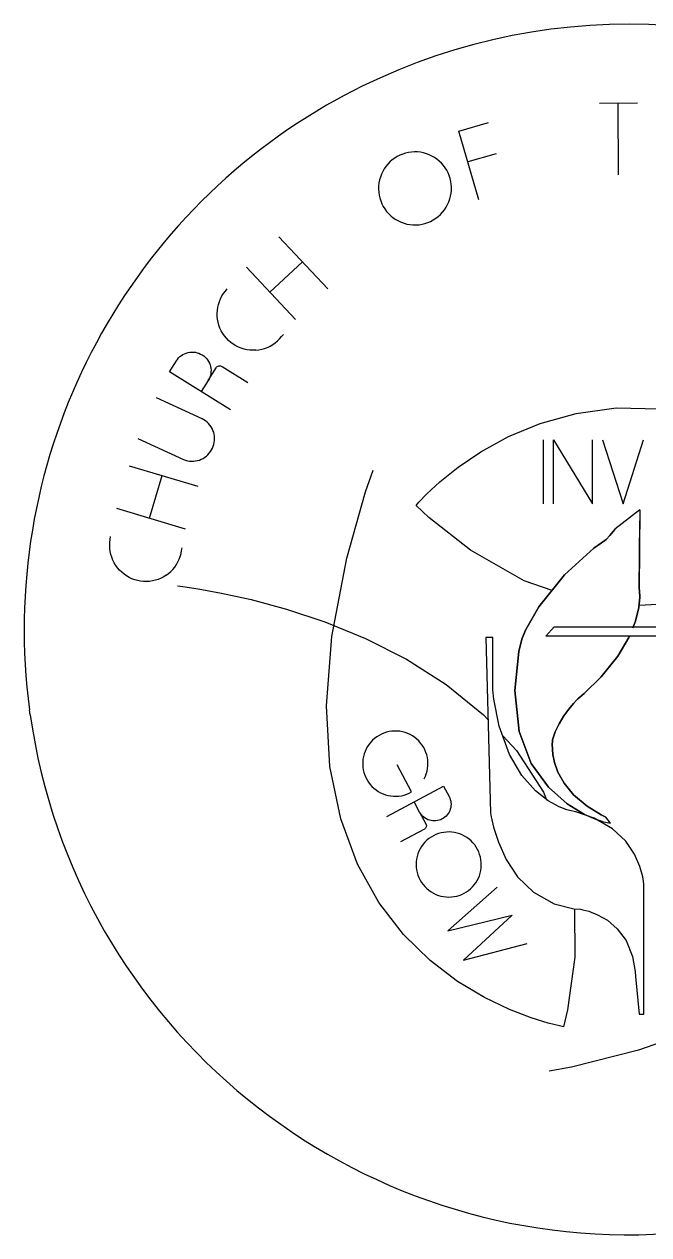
# Model space of a CAD drawing. Extents: x 0.03 to 7.26, y 0 to 7.23.
# Drawn here: x 0.03 to 3.76, y 0 to 7.23 of the extents above; entities that cross this region are included whole.
import ezdxf

# ---------------------------------------------------------------- set-up
doc = ezdxf.new("R2010")
doc.units = 0

msp = doc.modelspace()

# ---------------------------------------------------------------- linework, layer by layer
at = {"color": 7, "linetype": 'CONTINUOUS'}
for p, q in [((3.327058, 4.90243), (3.566101, 4.93446)), ((3.566101, 4.93446), (3.827944, 4.930189)), ((3.111917, 4.84264), (3.327058, 4.90243)), ((2.921826, 4.763289), (3.111917, 4.84264)), ((2.758001, 4.672984), (2.921826, 4.763289)), ((2.621363, 4.580178), (2.758001, 4.672984)), ((2.068643, 4.433551), (2.113749, 4.562727)), ((2.513241, 4.493226), (2.621363, 4.580178)), ((2.434509, 4.420739), (2.513241, 4.493226)), ((1.956283, 4.037549), (2.068643, 4.433551)), ((2.386544, 4.371006), (2.434509, 4.420739)), ((2.370357, 4.352454), (2.386544, 4.371006)), ((2.445967, 4.279715), (2.370357, 4.352454)), ((2.370357, 4.352454), (2.370357, 4.352454)), ((2.69548, 4.084503), (2.445967, 4.279715)), ((3.707675, 4.325432), (3.704255, 3.856413)), ((3.527481, 4.172075), (3.5571, 4.208307)), ((3.5571, 4.208307), (3.527481, 4.172075)), ((3.5571, 4.208307), (3.558317, 4.210121)), ((3.558317, 4.210121), (3.5571, 4.208307)), ((3.704255, 3.856413), (3.707202, 4.260573)), ((3.498344, 4.142295), (3.433526, 4.097453)), ((3.433526, 4.097453), (3.498344, 4.142295)), ((3.506311, 4.149895), (3.498344, 4.142295)), ((3.498344, 4.142295), (3.506311, 4.149895)), ((3.498344, 4.142295), (3.498344, 4.142295)), ((3.498344, 4.142295), (3.498344, 4.142295)), ((3.527481, 4.172075), (3.506311, 4.149895)), ((3.506311, 4.149895), (3.527481, 4.172075)), ((3.01725, 3.901369), (2.69548, 4.084503)), ((3.433526, 4.097453), (3.257028, 3.937119)), ((3.257028, 3.937119), (3.433526, 4.097453)), ((1.866094, 3.56991), (1.956283, 4.037549)), ((3.257028, 3.937119), (3.104569, 3.747533)), ((3.104569, 3.747533), (3.257028, 3.937119)), ((0.944902, 3.87136), (0.944902, 3.87136)), ((0.944902, 3.87136), (0.977042, 3.86764)), ((0.977042, 3.86764), (1.067481, 3.854438)), ((1.067481, 3.854438), (1.206747, 3.829388)), ((3.184274, 3.844468), (3.01725, 3.901369)), ((3.704255, 3.856413), (3.704255, 3.856413)), ((3.704255, 3.856413), (3.705977, 3.842958)), ((3.705977, 3.842958), (3.704255, 3.856413)), ((3.704255, 3.856413), (3.704255, 3.856413)), ((3.705977, 3.842958), (3.707332, 3.804108)), ((3.707332, 3.804108), (3.705977, 3.842958)), ((1.206747, 3.829388), (1.385753, 3.789758)), ((1.385753, 3.789758), (1.595153, 3.732953)), ((3.707332, 3.804108), (3.701385, 3.742826)), ((3.701385, 3.742826), (3.707332, 3.804108)), ((3.880753, 3.764763), (3.702615, 3.755503)), ((1.595153, 3.732953), (1.825609, 3.656609)), ((3.104569, 3.747533), (3.024965, 3.608392)), ((3.024965, 3.608392), (3.104569, 3.747533)), ((3.701385, 3.742826), (3.68196, 3.661982)), ((3.68196, 3.661982), (3.701385, 3.742826)), ((1.825609, 3.656609), (2.068021, 3.557833)), ((3.145416, 3.571655), (3.195998, 3.627702)), ((3.195998, 3.627702), (3.879261, 3.627702)), ((3.68196, 3.661982), (3.665194, 3.620745)), ((3.665194, 3.620745), (3.68196, 3.661982)), ((1.8352, 3.156596), (1.866094, 3.56991)), ((2.068021, 3.557833), (2.312795, 3.434258)), ((2.828399, 3.564032), (2.787276, 3.563917)), ((2.828399, 3.564032), (2.787276, 3.563917)), ((2.787276, 3.563917), (2.815311, 2.516178)), ((2.787276, 3.563917), (2.815311, 2.516178)), ((2.829271, 3.250367), (2.828399, 3.564032)), ((2.829271, 3.250367), (2.828399, 3.564032)), ((3.002027, 3.554228), (2.984233, 3.479353)), ((2.984233, 3.479353), (3.002027, 3.554228)), ((3.024965, 3.608392), (3.002027, 3.554228)), ((3.002027, 3.554228), (3.024965, 3.608392)), ((3.002027, 3.554228), (3.002027, 3.554228)), ((3.002027, 3.554228), (3.002027, 3.554228)), ((3.879261, 3.571655), (3.145416, 3.571655)), ((3.575928, 3.452558), (3.642192, 3.56417)), ((3.642192, 3.56417), (3.575928, 3.452558)), ((3.642192, 3.56417), (3.645236, 3.571655)), ((3.645236, 3.571655), (3.642192, 3.56417)), ((2.984233, 3.479353), (2.960675, 3.24729)), ((2.960675, 3.24729), (2.984233, 3.479353)), ((2.312795, 3.434258), (2.550965, 3.283155)), ((3.476531, 3.329627), (3.575928, 3.452558)), ((3.575928, 3.452558), (3.476531, 3.329627)), ((3.373989, 3.228944), (3.476531, 3.329627)), ((3.476531, 3.329627), (3.373989, 3.228944)), ((2.550965, 3.283155), (2.773201, 3.102018)), ((2.834736, 3.195927), (2.829271, 3.250367)), ((2.834736, 3.195927), (2.829271, 3.250367)), ((2.867753, 3.034261), (2.834736, 3.195927)), ((2.867753, 3.034261), (2.834736, 3.195927)), ((2.960675, 3.24729), (2.985955, 3.001634)), ((2.985955, 3.001634), (2.960675, 3.24729)), ((3.310733, 3.168811), (3.329905, 3.190462)), ((3.329905, 3.190462), (3.310733, 3.168811)), ((3.329905, 3.190462), (3.33739, 3.198338)), ((3.33739, 3.198338), (3.329905, 3.190462)), ((3.33739, 3.198338), (3.373989, 3.228944)), ((3.373989, 3.228944), (3.33739, 3.198338)), ((3.33739, 3.198338), (3.33739, 3.198338)), ((3.33739, 3.198338), (3.33739, 3.198338)), ((1.855754, 2.794346), (1.8352, 3.156596)), ((3.253676, 3.095176), (3.283823, 3.136023)), ((3.283823, 3.136023), (3.253676, 3.095176)), ((3.283823, 3.136023), (3.310733, 3.168811)), ((3.310733, 3.168811), (3.283823, 3.136023)), ((2.773201, 3.102018), (2.800427, 3.072452)), ((3.200751, 3.000257), (3.224539, 3.048956)), ((3.224539, 3.048956), (3.200751, 3.000257)), ((3.224539, 3.048956), (3.253676, 3.095176)), ((3.253676, 3.095176), (3.224539, 3.048956)), ((2.928415, 2.865592), (2.867753, 3.034261)), ((2.928415, 2.865592), (2.867753, 3.034261)), ((2.888364, 2.976954), (2.97002, 2.888278)), ((2.985955, 3.001634), (3.059084, 2.811153)), ((3.059084, 2.811153), (2.985955, 3.001634)), ((3.186516, 2.952039), (3.200751, 3.000257)), ((3.200751, 3.000257), (3.186516, 2.952039)), ((3.184151, 2.917805), (3.186516, 2.952039)), ((3.186516, 2.952039), (3.184151, 2.917805)), ((3.186286, 2.906945), (3.184151, 2.917805)), ((3.184151, 2.917805), (3.186286, 2.906945)), ((3.185919, 2.895717), (3.186286, 2.906945)), ((3.186286, 2.906945), (3.185919, 2.895717)), ((3.188146, 2.864835), (3.185919, 2.895717)), ((3.185919, 2.895717), (3.188146, 2.864835)), ((3.186286, 2.906945), (3.186286, 2.906945)), ((3.186286, 2.906945), (3.186286, 2.906945)), ((3.003014, 2.738896), (2.928415, 2.865592)), ((3.003014, 2.738896), (2.928415, 2.865592)), ((2.97002, 2.888278), (3.132466, 2.639247)), ((3.197353, 2.818271), (3.188146, 2.864835)), ((3.188146, 2.864835), (3.197353, 2.818271)), ((1.919906, 2.479923), (1.855754, 2.794346)), ((3.059084, 2.811153), (3.161236, 2.669509)), ((3.161236, 2.669509), (3.059084, 2.811153)), ((3.217926, 2.759951), (3.197353, 2.818271)), ((3.197353, 2.818271), (3.217926, 2.759951)), ((3.25441, 2.694191), (3.217926, 2.759951)), ((3.217926, 2.759951), (3.25441, 2.694191)), ((3.083009, 2.648316), (3.003014, 2.738896)), ((3.083009, 2.648316), (3.003014, 2.738896)), ((3.31133, 2.624804), (3.25441, 2.694191)), ((3.25441, 2.694191), (3.31133, 2.624804)), ((3.159858, 2.58793), (3.083009, 2.648316)), ((3.159858, 2.58793), (3.083009, 2.648316)), ((3.132466, 2.639247), (3.150719, 2.595111)), ((3.161236, 2.669509), (3.273353, 2.570365)), ((3.273353, 2.570365), (3.161236, 2.669509)), ((3.393184, 2.555922), (3.31133, 2.624804)), ((3.31133, 2.624804), (3.393184, 2.555922)), ((3.225135, 2.551927), (3.159858, 2.58793)), ((3.225135, 2.551927), (3.159858, 2.58793)), ((3.270621, 2.534615), (3.225135, 2.551927)), ((3.270621, 2.534615), (3.225135, 2.551927)), ((3.28768, 2.530115), (3.270621, 2.534615)), ((3.28768, 2.530115), (3.270621, 2.534615)), ((3.273353, 2.570365), (3.376859, 2.507338)), ((3.376859, 2.507338), (3.273353, 2.570365)), ((3.475544, 2.50534), (3.393184, 2.555922)), ((3.393184, 2.555922), (3.475544, 2.50534)), ((2.01981, 2.209975), (1.919906, 2.479923)), ((2.815311, 2.516178), (2.815311, 2.516178)), ((2.815311, 2.516178), (2.819169, 2.492643)), ((2.815311, 2.516178), (2.815311, 2.516178)), ((2.815311, 2.516178), (2.819169, 2.492643)), ((2.819169, 2.492643), (2.833496, 2.430236)), ((2.819169, 2.492643), (2.833496, 2.430236)), ((3.324922, 2.522515), (3.28768, 2.530115)), ((3.28768, 2.530115), (3.28768, 2.530115)), ((3.324922, 2.522515), (3.28768, 2.530115)), ((3.28768, 2.530115), (3.28768, 2.530115)), ((3.434054, 2.484538), (3.324922, 2.522515)), ((3.434054, 2.484538), (3.324922, 2.522515)), ((3.376859, 2.507338), (3.452744, 2.474183)), ((3.452744, 2.474183), (3.376859, 2.507338)), ((3.54415, 2.420891), (3.434054, 2.484538)), ((3.54415, 2.420891), (3.434054, 2.484538)), ((3.452744, 2.474183), (3.482272, 2.464493)), ((3.482272, 2.464493), (3.452744, 2.474183)), ((3.504543, 2.491495), (3.475544, 2.50534)), ((3.475544, 2.50534), (3.504543, 2.491495)), ((3.482272, 2.464493), (3.482272, 2.464493)), ((3.482272, 2.464493), (3.482272, 2.464493)), ((3.482272, 2.464493), (3.531831, 2.455358)), ((3.531831, 2.455358), (3.504543, 2.491495)), ((2.833496, 2.430236), (2.862151, 2.341516)), ((2.833496, 2.430236), (2.862151, 2.341516)), ((3.623158, 2.346613), (3.54415, 2.420891)), ((3.623158, 2.346613), (3.54415, 2.420891)), ((2.862151, 2.341516), (2.908738, 2.238997)), ((2.862151, 2.341516), (2.908738, 2.238997)), ((3.67622, 2.269167), (3.623158, 2.346613)), ((3.67622, 2.269167), (3.623158, 2.346613)), ((3.708365, 2.196038), (3.67622, 2.269167)), ((3.708365, 2.196038), (3.67622, 2.269167)), ((2.147501, 1.981264), (2.01981, 2.209975)), ((2.908738, 2.238997), (2.97739, 2.135261)), ((2.908738, 2.238997), (2.97739, 2.135261)), ((3.725034, 2.134618), (3.708365, 2.196038)), ((3.725034, 2.134618), (3.708365, 2.196038)), ((2.97739, 2.135261), (3.071804, 2.042546)), ((2.97739, 2.135261), (3.071804, 2.042546)), ((3.731165, 2.092256), (3.725034, 2.134618)), ((3.731165, 2.092256), (3.725034, 2.134618)), ((3.071804, 2.042546), (3.195723, 1.973664)), ((3.071804, 2.042546), (3.195723, 1.973664)), ((3.732152, 2.076459), (3.731165, 2.092256)), ((3.732152, 2.076459), (3.731165, 2.092256)), ((3.732152, 1.313959), (3.732152, 2.076459)), ((3.732152, 2.076459), (3.732152, 2.076459)), ((3.732152, 1.313959), (3.732152, 2.076459)), ((3.732152, 2.076459), (3.732152, 2.076459)), ((2.295115, 1.790691), (2.147501, 1.981264)), ((3.195723, 1.973664), (3.313465, 1.943149)), ((3.195723, 1.973664), (3.313465, 1.943149)), ((3.313465, 1.943149), (3.35321, 1.940784)), ((3.313465, 1.943149), (3.35321, 1.940784)), ((3.317157, 1.94293), (3.31955, 1.655016)), ((3.35321, 1.940784), (3.35321, 1.940784)), ((3.35321, 1.940784), (3.36678, 1.938304)), ((3.35321, 1.940784), (3.35321, 1.940784)), ((3.35321, 1.940784), (3.36678, 1.938304)), ((3.36678, 1.938304), (3.403011, 1.928707)), ((3.36678, 1.938304), (3.403011, 1.928707)), ((3.403011, 1.928707), (3.454237, 1.908525)), ((3.403011, 1.928707), (3.454237, 1.908525)), ((3.454237, 1.908525), (3.513383, 1.874772)), ((3.454237, 1.908525), (3.513383, 1.874772)), ((3.513383, 1.874772), (3.572828, 1.82419)), ((3.513383, 1.874772), (3.572828, 1.82419)), ((3.572828, 1.82419), (3.625523, 1.753448)), ((3.572828, 1.82419), (3.625523, 1.753448)), ((2.454944, 1.634581), (2.295115, 1.790691)), ((3.625523, 1.753448), (3.663867, 1.659264)), ((3.625523, 1.753448), (3.663867, 1.659264)), ((2.61886, 1.51002), (2.454944, 1.634581)), ((3.31955, 1.655016), (3.27597, 1.341236)), ((3.663867, 1.659264), (3.679825, 1.568822)), ((3.663867, 1.659264), (3.679825, 1.568822)), ((3.679825, 1.568822), (3.680674, 1.53856)), ((3.679825, 1.568822), (3.680674, 1.53856)), ((3.680674, 1.53856), (3.704002, 1.313959)), ((3.680674, 1.53856), (3.704002, 1.313959)), ((2.779194, 1.413631), (2.61886, 1.51002)), ((2.928048, 1.342086), (2.779194, 1.413631)), ((3.057592, 1.292146), (2.928048, 1.342086)), ((3.27597, 1.341236), (3.251058, 1.239084)), ((3.704002, 1.313959), (3.732152, 1.313959)), ((3.704002, 1.313959), (3.732152, 1.313959)), ((3.159767, 1.260507), (3.057592, 1.292146)), ((3.226881, 1.243929), (3.159767, 1.260507)), ((3.251058, 1.239084), (3.226881, 1.243929)), ((3.251058, 1.239084), (3.251058, 1.239084)), ((4.150587, 1.255295), (3.699502, 1.099438)), ((3.699502, 1.099438), (3.299758, 0.998801)), ((3.299758, 0.998801), (3.165116, 0.973131))]:
    msp.add_line(p, q, dxfattribs=at)
for start, end in [(0, 120), (120, 187.629605), (188.089484, 359.326152)]:
    msp.add_arc((3.643326, 3.611548), 3.614616, start, end, dxfattribs=at)
at = {"layer": 'Default', "color": 7, "linetype": 'CONTINUOUS'}
for p, q in [((3.465767, 6.754841), (3.693101, 6.755812)), ((3.579238, 6.325916), (3.577404, 6.755319)), ((2.626032, 6.588151), (2.802519, 6.639679)), ((2.745929, 6.177492), (2.626032, 6.588151)), ((2.257885, 6.435775), (2.242796, 6.426291)), ((2.273921, 6.444108), (2.257885, 6.435775)), ((2.290742, 6.450626), (2.273921, 6.444108)), ((2.308061, 6.456198), (2.290742, 6.450626)), ((2.325671, 6.460256), (2.308061, 6.456198)), ((2.343595, 6.462751), (2.325671, 6.460256)), ((2.361787, 6.463781), (2.343595, 6.462751)), ((2.379747, 6.463408), (2.361787, 6.463781)), ((2.397708, 6.461386), (2.379747, 6.463408)), ((2.415572, 6.45767), (2.397708, 6.461386)), ((2.432783, 6.452826), (2.415572, 6.45767)), ((2.449423, 6.44642), (2.432783, 6.452826)), ((2.465338, 6.438912), (2.449423, 6.44642)), ((2.48089, 6.430411), (2.465338, 6.438912)), ((2.848151, 6.452509), (2.67997, 6.403406)), ((2.180246, 6.362014), (2.17086, 6.346463)), ((2.190237, 6.377021), (2.180246, 6.362014)), ((2.201742, 6.39067), (2.190237, 6.377021)), ((2.21442, 6.403568), (2.201742, 6.39067)), ((2.228179, 6.41579), (2.21442, 6.403568)), ((2.242796, 6.426291), (2.228179, 6.41579)), ((2.495242, 6.420057), (2.48089, 6.430411)), ((2.50923, 6.408709), (2.495242, 6.420057)), ((2.521949, 6.396418), (2.50923, 6.408709)), ((2.533539, 6.383132), (2.521949, 6.396418)), ((2.544221, 6.369011), (2.533539, 6.383132)), ((2.553705, 6.353922), (2.544221, 6.369011)), ((2.152079, 6.29586), (2.148702, 6.278153)), ((2.156923, 6.313071), (2.152079, 6.29586)), ((2.163171, 6.33005), (2.156923, 6.313071)), ((2.17086, 6.346463), (2.163171, 6.330051)), ((2.56147, 6.338093), (2.553705, 6.353922)), ((2.56858, 6.321901), (2.56147, 6.338093)), ((2.573995, 6.304921), (2.56858, 6.321901)), ((2.577895, 6.28765), (2.573995, 6.304921)), ((2.146837, 6.259853), (2.146125, 6.241736)), ((2.146125, 6.241736), (2.147337, 6.22404)), ((2.148702, 6.278153), (2.146837, 6.259853)), ((2.147337, 6.22404), (2.149832, 6.206116)), ((2.576532, 6.199554), (2.579887, 6.217309)), ((2.58055, 6.270272), (2.577895, 6.28765)), ((2.579887, 6.217309), (2.581411, 6.234567)), ((2.581761, 6.252576), (2.58055, 6.270272)), ((2.581411, 6.234567), (2.581761, 6.252576)), ((2.149832, 6.206116), (2.153551, 6.188349)), ((2.153551, 6.188349), (2.1591, 6.171078)), ((2.1591, 6.171078), (2.166029, 6.154389)), ((2.166029, 6.154389), (2.174313, 6.13833)), ((2.550063, 6.133425), (2.558903, 6.149134)), ((2.558903, 6.149134), (2.566144, 6.16575)), ((2.566144, 6.16575), (2.572004, 6.182549)), ((2.572004, 6.182549), (2.576532, 6.199554)), ((2.174313, 6.13833), (2.183616, 6.122744)), ((2.183616, 6.122744), (2.194455, 6.108285)), ((2.194455, 6.108285), (2.206678, 6.094526)), ((2.206678, 6.094526), (2.219916, 6.082005)), ((2.219916, 6.082005), (2.233904, 6.070658)), ((2.488772, 6.067198), (2.503051, 6.078425)), ((2.503051, 6.078425), (2.516541, 6.090464)), ((2.516541, 6.090464), (2.52904, 6.103751)), ((2.52904, 6.103751), (2.540181, 6.118056)), ((2.540181, 6.118056), (2.550063, 6.133425)), ((2.233904, 6.070658), (2.248729, 6.06017)), ((2.248729, 6.06017), (2.2648, 6.051439)), ((2.2648, 6.051439), (2.281212, 6.04375)), ((2.281212, 6.04375), (2.298239, 6.037524)), ((2.298239, 6.037524), (2.315741, 6.032815)), ((2.315741, 6.032815), (2.333677, 6.029957)), ((2.333677, 6.029957), (2.35159, 6.027912)), ((2.35159, 6.027912), (2.369916, 6.027768)), ((2.369916, 6.027768), (2.387924, 6.029066)), ((2.387924, 6.029066), (2.405848, 6.031562)), ((2.405848, 6.031562), (2.423639, 6.036116)), ((2.423639, 6.036116), (2.440801, 6.042028)), ((2.440801, 6.042028), (2.45749, 6.048956)), ((2.45749, 6.048956), (2.473343, 6.057557)), ((2.473343, 6.057557), (2.488772, 6.067198)), ((1.550134, 5.956772), (1.843255, 5.645167)), ((1.497459, 5.625469), (1.690747, 5.807292)), ((1.356846, 5.774949), (1.649966, 5.463344)), ((1.23132, 5.632851), (1.242192, 5.646248)), ((1.189903, 5.553163), (1.195313, 5.570511)), ((1.195313, 5.570511), (1.202403, 5.587046)), ((1.202403, 5.587046), (1.21064, 5.60313)), ((1.21064, 5.60313), (1.220234, 5.618597)), ((1.220234, 5.618597), (1.23132, 5.632851)), ((1.182073, 5.499944), (1.183158, 5.517981)), ((1.182364, 5.481823), (1.182073, 5.499944)), ((1.183158, 5.517981), (1.185843, 5.535614)), ((1.185843, 5.535614), (1.189903, 5.553163)), ((1.184199, 5.463824), (1.182364, 5.481823)), ((1.187686, 5.445997), (1.184199, 5.463824)), ((1.19242, 5.428604), (1.187686, 5.445997)), ((1.198718, 5.411867), (1.19242, 5.428604)), ((1.206296, 5.395605), (1.198718, 5.411867)), ((1.215405, 5.379959), (1.206296, 5.395605)), ((1.225511, 5.364947), (1.215405, 5.379959)), ((1.236884, 5.350903), (1.225511, 5.364947)), ((1.249683, 5.338108), (1.236884, 5.350903)), ((1.554781, 5.347106), (1.566738, 5.360654)), ((1.566738, 5.360654), (1.57761, 5.374051)), ((1.263231, 5.326151), (1.249683, 5.338108)), ((1.277431, 5.31559), (1.263231, 5.326151)), ((1.292864, 5.305955), (1.277431, 5.31559)), ((1.308658, 5.297953), (1.292864, 5.305955)), ((1.325097, 5.291423), (1.308658, 5.297953)), ((1.34252, 5.286021), (1.325097, 5.291423)), ((1.359745, 5.282155), (1.34252, 5.286021)), ((1.377614, 5.279761), (1.359745, 5.282155)), ((1.39536, 5.278911), (1.377614, 5.279761)), ((1.413225, 5.279478), (1.39536, 5.278911)), ((1.413224, 5.279479), (1.431182, 5.281347)), ((1.431182, 5.281347), (1.448449, 5.284739)), ((1.448449, 5.284739), (1.465586, 5.28975)), ((1.465586, 5.28975), (1.482289, 5.296006)), ((1.482289, 5.296006), (1.498336, 5.303828)), ((1.498336, 5.303828), (1.513982, 5.312936)), ((1.513982, 5.312936), (1.528628, 5.323271)), ((1.528628, 5.323271), (1.542188, 5.334555)), ((1.542188, 5.334555), (1.554781, 5.347106)), ((0.897581, 5.150176), (0.938502, 5.215811)), ((0.938502, 5.215811), (0.944765, 5.224746)), ((0.944765, 5.224746), (0.951743, 5.233111)), ((0.951743, 5.233111), (0.959672, 5.240883)), ((0.959672, 5.240883), (0.968317, 5.247579)), ((0.968317, 5.247579), (0.977618, 5.253614)), ((0.977618, 5.253614), (0.98725, 5.258562)), ((0.98725, 5.258562), (0.997425, 5.262667)), ((0.997425, 5.262667), (1.007931, 5.265685)), ((1.007931, 5.265685), (1.018766, 5.267617)), ((1.018766, 5.267617), (1.029636, 5.268393)), ((1.029636, 5.268393), (1.040507, 5.268161)), ((1.040507, 5.268161), (1.051471, 5.266866)), ((1.051471, 5.266866), (1.062435, 5.264562)), ((1.062435, 5.264562), (1.072766, 5.261142)), ((1.072766, 5.261142), (1.082759, 5.256674)), ((1.082759, 5.256674), (1.092254, 5.25151)), ((1.092254, 5.25151), (1.101388, 5.24506)), ((1.101388, 5.24506), (1.109799, 5.238054)), ((1.109799, 5.238054), (1.117372, 5.230311)), ((1.117372, 5.230311), (1.12404, 5.221622)), ((1.12404, 5.221622), (1.129984, 5.212376)), ((1.129984, 5.212376), (1.135023, 5.202689)), ((1.26197, 4.922995), (0.897581, 5.150176)), ((1.127925, 5.097713), (1.175515, 5.174044)), ((1.135023, 5.202689), (1.139337, 5.192446)), ((1.139337, 5.192446), (1.142146, 5.182008)), ((1.143553, 5.138327), (1.141119, 5.127758)), ((1.142146, 5.182008), (1.14406, 5.171246)), ((1.144877, 5.149335), (1.143553, 5.138327)), ((1.14406, 5.171246), (1.145081, 5.160161)), ((1.145081, 5.160161), (1.144877, 5.149335)), ((1.175515, 5.174044), (1.178783, 5.178176)), ((1.178783, 5.178176), (1.182494, 5.181401)), ((1.182494, 5.181401), (1.186806, 5.183875)), ((1.186806, 5.183875), (1.191673, 5.185624)), ((1.191673, 5.185624), (1.196643, 5.186428)), ((1.196643, 5.186428), (1.201649, 5.186077)), ((1.201649, 5.186077), (1.206599, 5.184627)), ((1.206599, 5.184627), (1.210984, 5.18227)), ((1.210984, 5.18227), (1.364101, 5.086808)), ((1.127925, 5.097713), (1.087005, 5.032078)), ((1.133419, 5.107129), (1.127925, 5.097713)), ((1.137631, 5.117218), (1.133419, 5.107129)), ((1.141119, 5.127758), (1.137631, 5.117218)), ((1.091685, 4.869118), (0.818387, 4.994089)), ((1.102348, 4.863537), (1.091685, 4.869118)), ((1.112568, 4.856985), (1.102348, 4.863537)), ((1.121962, 4.849399), (1.112568, 4.856985)), ((1.130669, 4.840954), (1.121962, 4.849399)), ((1.138685, 4.831767), (1.130669, 4.840954)), ((1.145772, 4.821831), (1.138685, 4.831767)), ((1.151632, 4.811398), (1.145772, 4.821831)), ((1.156846, 4.800322), (1.151632, 4.811398)), ((1.161015, 4.789018), (1.156846, 4.800322)), ((1.163672, 4.77723), (1.161015, 4.789018)), ((1.165661, 4.765396), (1.163672, 4.77723)), ((0.707766, 4.752173), (0.981064, 4.627202)), ((1.153592, 4.694559), (1.158034, 4.705685)), ((1.158034, 4.705685), (1.161985, 4.717152)), ((1.161985, 4.717152), (1.16458, 4.729122)), ((1.16458, 4.729122), (1.166128, 4.740984)), ((1.166474, 4.753043), (1.165661, 4.765396)), ((1.166128, 4.740984), (1.166474, 4.753043)), ((3.132035, 4.361451), (3.132035, 4.743419)), ((3.192034, 4.743419), (3.424964, 4.361451)), ((3.192034, 4.361451), (3.192034, 4.743419)), ((3.424964, 4.361451), (3.424964, 4.743419)), ((3.484835, 4.74485), (3.607213, 4.361451)), ((3.607213, 4.361451), (3.729878, 4.74485)), ((0.981064, 4.627202), (0.992349, 4.62298)), ((1.075411, 4.623646), (1.086689, 4.627886)), ((1.086689, 4.627886), (1.097545, 4.633259)), ((1.097545, 4.633259), (1.107639, 4.639921)), ((1.107639, 4.639921), (1.117337, 4.646999)), ((1.117337, 4.646999), (1.126276, 4.655245)), ((1.126276, 4.655245), (1.134435, 4.663967)), ((1.134435, 4.663967), (1.141702, 4.673565)), ((1.141702, 4.673565), (1.148082, 4.683922)), ((1.148082, 4.683922), (1.153592, 4.694559)), ((0.655928, 4.589803), (1.065834, 4.467353)), ((0.992349, 4.62298), (1.004034, 4.619634)), ((1.004034, 4.619634), (1.016005, 4.617684)), ((1.016005, 4.617684), (1.027798, 4.616756)), ((1.027798, 4.616756), (1.040039, 4.616679)), ((1.040039, 4.616679), (1.051942, 4.618049)), ((1.051942, 4.618049), (1.063866, 4.620233)), ((1.063866, 4.620233), (1.075411, 4.623646)), ((0.776609, 4.276797), (0.852564, 4.531062)), ((0.579972, 4.335537), (0.989878, 4.213087)), ((3.707675, 4.325432), (3.558317, 4.210121)), ((0.539723, 4.113552), (0.54026, 4.131744)), ((0.54026, 4.131744), (0.542697, 4.149637)), ((0.542697, 4.149637), (0.545379, 4.166681)), ((0.540669, 4.095505), (0.539723, 4.113552)), ((0.542833, 4.077645), (0.540669, 4.095505)), ((0.546858, 4.059925), (0.542833, 4.077645)), ((0.552152, 4.042708), (0.546858, 4.059925)), ((0.961277, 4.047605), (0.965871, 4.064779)), ((0.965871, 4.064779), (0.969416, 4.082498)), ((0.969416, 4.082498), (0.972097, 4.099542)), ((0.558678, 4.026109), (0.552152, 4.042708)), ((0.56679, 4.009962), (0.558678, 4.026109)), ((0.576134, 3.994433), (0.56679, 4.009962)), ((0.586753, 3.979785), (0.576134, 3.994433)), ((0.598715, 3.966116), (0.586753, 3.979785)), ((0.917499, 3.97041), (0.928807, 3.984203)), ((0.928807, 3.984203), (0.938763, 3.999021)), ((0.938763, 3.999021), (0.947727, 4.014751)), ((0.947727, 4.014751), (0.95521, 4.031039)), ((0.95521, 4.031039), (0.961277, 4.047605)), ((0.611538, 3.953446), (0.598715, 3.966116)), ((0.625384, 3.942129), (0.611538, 3.953446)), ((0.640099, 3.931865), (0.625384, 3.942129)), ((0.655829, 3.922902), (0.640099, 3.931865)), ((0.672104, 3.914988), (0.655829, 3.922902)), ((0.688988, 3.908546), (0.672104, 3.914988)), ((0.70648, 3.903902), (0.688988, 3.908546)), ((0.724199, 3.900357), (0.70648, 3.903902)), ((0.812919, 3.905431), (0.795138, 3.901362)), ((0.829759, 3.91073), (0.812919, 3.905431)), ((0.846416, 3.917626), (0.829759, 3.91073)), ((0.862193, 3.925796), (0.846416, 3.917626)), ((0.877361, 3.935251), (0.862193, 3.925796)), ((0.87736, 3.935251), (0.891956, 3.945878)), ((0.891956, 3.945878), (0.90519, 3.957476)), ((0.90519, 3.957476), (0.917499, 3.97041)), ((0.74178, 3.898348), (0.724199, 3.900357)), ((0.759964, 3.897758), (0.74178, 3.898348)), ((0.777642, 3.898761), (0.759964, 3.897758)), ((0.795138, 3.901362), (0.777642, 3.898761)), ((0.064677, 3.102901), (0.060709, 3.13164)), ((2.135358, 2.970589), (2.122221, 2.960958)), ((2.148942, 2.979378), (2.135358, 2.970589)), ((2.163175, 2.986946), (2.148942, 2.979378)), ((2.178214, 2.992997), (2.163175, 2.986946)), ((2.193659, 2.998185), (2.178214, 2.992997)), ((2.209184, 3.001902), (2.193659, 2.998185)), ((2.225358, 3.004398), (2.209184, 3.001902)), ((2.241569, 3.005402), (2.225358, 3.004398)), ((2.257618, 3.005185), (2.241569, 3.005402)), ((2.273747, 3.003498), (2.257618, 3.005185)), ((2.289715, 3.000591), (2.273747, 3.003498)), ((2.305268, 2.99633), (2.289715, 3.000591)), ((2.320292, 2.99103), (2.305267, 2.996329)), ((2.335334, 2.984175), (2.320292, 2.99103)), ((2.349037, 2.976282), (2.335334, 2.984175)), ((2.362643, 2.96715), (2.349037, 2.976282)), ((2.375184, 2.957074), (2.362643, 2.96715)), ((2.072286, 2.898325), (2.06561, 2.883756)), ((2.080359, 2.912502), (2.072286, 2.898325)), ((2.089176, 2.925887), (2.080359, 2.912502)), ((2.09923, 2.93847), (2.089176, 2.925887)), ((2.110501, 2.950188), (2.09923, 2.93847)), ((2.122221, 2.960958), (2.110501, 2.950188)), ((2.38688, 2.945846), (2.375184, 2.957074)), ((2.397533, 2.933631), (2.38688, 2.945846)), ((2.407207, 2.920518), (2.397533, 2.933631)), ((2.415954, 2.906912), (2.407207, 2.920518)), ((2.423205, 2.892564), (2.415954, 2.906912)), ((2.429299, 2.877547), (2.423205, 2.892564)), ((2.051709, 2.821216), (2.051515, 2.805124)), ((2.053101, 2.837188), (2.051709, 2.821216)), ((2.056008, 2.853156), (2.053101, 2.837188)), ((2.06027, 2.868709), (2.056008, 2.853156)), ((2.06561, 2.883756), (2.06027, 2.868709)), ((2.434016, 2.862176), (2.429299, 2.877547)), ((2.437889, 2.846357), (2.434016, 2.862176)), ((2.439934, 2.830321), (2.437889, 2.846357)), ((2.440915, 2.814152), (2.439934, 2.830321)), ((2.051515, 2.805124), (2.052496, 2.788955)), ((2.052496, 2.788955), (2.054878, 2.773098)), ((2.054878, 2.773098), (2.058709, 2.757257)), ((2.058709, 2.757257), (2.06374, 2.742107)), ((2.343904, 2.642063), (2.257881, 2.803849)), ((2.425798, 2.735409), (2.431414, 2.750548)), ((2.431414, 2.750548), (2.435675, 2.766102)), ((2.435675, 2.766102), (2.438717, 2.781816)), ((2.438717, 2.781816), (2.440721, 2.79806)), ((2.440721, 2.79806), (2.440915, 2.814152)), ((2.06374, 2.742107), (2.070129, 2.727247)), ((2.070129, 2.727247), (2.077697, 2.713013)), ((2.077697, 2.713013), (2.086149, 2.69925)), ((2.086149, 2.69925), (2.095918, 2.686566)), ((2.095918, 2.686566), (2.106886, 2.674573)), ((2.196625, 2.495754), (2.535146, 2.675749)), ((2.418785, 2.720661), (2.425798, 2.735409)), ((2.535146, 2.675749), (2.567567, 2.614774)), ((2.106886, 2.674573), (2.118405, 2.663575)), ((2.118405, 2.663575), (2.130989, 2.653521)), ((2.130989, 2.653521), (2.144278, 2.644275)), ((2.144278, 2.644275), (2.158592, 2.636654)), ((2.158592, 2.636654), (2.173161, 2.629978)), ((2.173161, 2.629978), (2.188323, 2.62432)), ((2.188323, 2.62432), (2.20372, 2.620353)), ((2.20372, 2.620353), (2.21973, 2.617468)), ((2.21973, 2.617468), (2.23566, 2.616054)), ((2.23566, 2.616054), (2.251752, 2.61586)), ((2.251752, 2.61586), (2.267963, 2.616863)), ((2.267963, 2.616863), (2.283777, 2.619222)), ((2.283777, 2.619222), (2.299619, 2.623054)), ((2.299619, 2.623054), (2.314811, 2.628107)), ((2.314811, 2.628107), (2.329671, 2.634496)), ((2.329671, 2.634496), (2.343904, 2.642063)), ((2.567567, 2.614774), (2.571671, 2.605937)), ((2.571671, 2.605937), (2.575015, 2.596804)), ((2.39159, 2.521206), (2.359169, 2.582181)), ((2.57506, 2.538816), (2.571707, 2.529579)), ((2.575015, 2.596804), (2.577475, 2.587201)), ((2.577426, 2.548284), (2.57506, 2.538816)), ((2.578804, 2.557984), (2.577426, 2.548284)), ((2.577475, 2.587201), (2.578784, 2.577526)), ((2.578784, 2.577526), (2.579288, 2.567639)), ((2.579288, 2.567639), (2.578804, 2.557984)), ((2.39641, 2.512749), (2.39159, 2.521205)), ((2.39159, 2.521205), (2.429295, 2.450293)), ((2.402323, 2.504982), (2.39641, 2.512749)), ((2.408909, 2.497573), (2.402323, 2.504982)), ((2.415987, 2.490966), (2.408909, 2.497573)), ((2.423902, 2.485019), (2.415987, 2.490966)), ((2.432177, 2.480021), (2.423902, 2.485019)), ((2.4412, 2.475852), (2.432177, 2.480021)), ((2.450372, 2.472518), (2.4412, 2.475852)), ((2.459695, 2.470021), (2.450372, 2.472518)), ((2.46954, 2.468774), (2.459695, 2.470021)), ((2.47928, 2.468335), (2.46954, 2.468774)), ((2.489082, 2.468794), (2.47928, 2.468335)), ((2.49878, 2.470061), (2.489082, 2.468794)), ((2.50815, 2.472451), (2.49878, 2.470061)), ((2.517325, 2.475817), (2.50815, 2.472451)), ((2.526395, 2.479991), (2.517325, 2.475817)), ((2.534632, 2.48502), (2.526395, 2.479991)), ((2.542554, 2.490744), (2.534632, 2.48502)), ((2.549817, 2.497198), (2.542554, 2.490744)), ((2.5565, 2.504641), (2.549817, 2.497198)), ((2.562405, 2.512534), (2.5565, 2.504641)), ((2.567445, 2.520831), (2.562405, 2.512534)), ((2.571707, 2.529579), (2.567445, 2.520831)), ((2.41979, 2.419204), (2.277543, 2.343569)), ((2.423572, 2.421538), (2.41979, 2.419204)), ((2.426906, 2.424716), (2.423572, 2.421538)), ((2.429416, 2.428427), (2.426906, 2.424716)), ((2.429295, 2.450293), (2.431026, 2.445919)), ((2.431018, 2.432627), (2.429416, 2.428427)), ((2.431843, 2.437171), (2.431018, 2.432627)), ((2.431026, 2.445919), (2.43186, 2.441609)), ((2.43186, 2.441609), (2.431843, 2.437171)), ((2.488973, 2.387121), (2.474427, 2.380142)), ((2.504105, 2.392898), (2.488973, 2.387121)), ((2.519767, 2.397066), (2.504105, 2.392898)), ((2.535628, 2.400152), (2.519767, 2.397066)), ((2.551346, 2.402082), (2.535628, 2.400152)), ((2.567533, 2.402317), (2.551346, 2.402082)), ((2.583939, 2.401533), (2.567533, 2.402317)), ((2.599888, 2.399372), (2.583939, 2.401533)), ((2.615465, 2.39588), (2.599888, 2.399372)), ((2.630903, 2.391125), (2.615465, 2.39588)), ((2.645905, 2.385057), (2.630904, 2.391125)), ((2.403034, 2.315607), (2.394395, 2.301885)), ((2.412479, 2.328623), (2.403034, 2.315607)), ((2.423007, 2.341027), (2.412479, 2.328623)), ((2.434686, 2.352585), (2.423007, 2.341027)), ((2.447057, 2.362943), (2.434686, 2.352585)), ((2.460507, 2.371985), (2.447057, 2.362943)), ((2.474427, 2.380142), (2.460507, 2.371985)), ((2.66022, 2.377436), (2.645905, 2.385057)), ((2.674079, 2.369249), (2.66022, 2.377436)), ((2.686801, 2.359647), (2.674079, 2.369249)), ((2.69891, 2.348963), (2.686801, 2.359647)), ((2.710467, 2.337283), (2.69891, 2.348963)), ((2.720531, 2.324756), (2.710467, 2.337283)), ((2.729711, 2.311758), (2.720531, 2.324756)), ((2.376582, 2.256657), (2.373224, 2.240827)), ((2.381315, 2.272137), (2.376582, 2.256657)), ((2.387383, 2.287138), (2.381315, 2.272137)), ((2.394395, 2.301885), (2.387383, 2.287138)), ((2.73791, 2.29786), (2.729711, 2.311758)), ((2.744529, 2.283176), (2.73791, 2.29786)), ((2.750329, 2.268003), (2.744529, 2.283176)), ((2.754792, 2.252497), (2.750329, 2.268003)), ((2.757878, 2.236637), (2.754792, 2.252497)), ((2.371537, 2.224698), (2.370574, 2.20863)), ((2.370574, 2.20863), (2.371325, 2.192284)), ((2.371325, 2.192284), (2.373347, 2.176291)), ((2.373224, 2.240827), (2.371537, 2.224698)), ((2.373347, 2.176291), (2.376433, 2.160431)), ((2.753311, 2.156643), (2.756803, 2.17222)), ((2.756803, 2.17222), (2.759259, 2.188326)), ((2.75967, 2.220467), (2.757878, 2.236637)), ((2.759259, 2.188326), (2.760199, 2.204436)), ((2.760199, 2.204436), (2.75967, 2.220467)), ((2.376433, 2.160431), (2.381348, 2.144787)), ((2.381348, 2.144787), (2.387443, 2.12977)), ((2.387443, 2.12977), (2.394421, 2.115224)), ((2.394421, 2.115224), (2.402851, 2.101502)), ((2.402851, 2.101502), (2.412187, 2.08821)), ((2.717649, 2.086368), (2.727094, 2.099384)), ((2.727094, 2.099384), (2.735637, 2.112676)), ((2.735637, 2.112676), (2.742469, 2.12695)), ((2.742469, 2.12695), (2.748399, 2.1415)), ((2.748399, 2.1415), (2.753311, 2.156643)), ((2.412187, 2.08821), (2.422883, 2.076018)), ((2.422883, 2.076018), (2.434264, 2.064568)), ((2.434264, 2.064568), (2.446709, 2.054063)), ((2.446709, 2.054063), (2.459998, 2.044817)), ((2.459998, 2.044817), (2.474175, 2.036744)), ((2.474175, 2.036744), (2.488606, 2.029617)), ((2.488606, 2.029617), (2.503768, 2.023959)), ((2.855279, 2.073668), (2.559837, 1.812654)), ((2.628225, 2.023642), (2.643103, 2.029285)), ((2.643103, 2.029285), (2.657198, 2.036401)), ((2.657198, 2.036401), (2.670938, 2.044085)), ((2.670938, 2.044085), (2.683936, 2.053264)), ((2.683936, 2.053264), (2.696012, 2.063467)), ((2.696012, 2.063467), (2.707301, 2.074438)), ((2.707301, 2.074438), (2.717649, 2.086368)), ((2.503768, 2.023959), (2.519027, 2.019541)), ((2.519027, 2.019541), (2.534405, 2.016321)), ((2.534405, 2.016321), (2.550396, 2.014182)), ((2.550396, 2.014182), (2.565856, 2.013652)), ((2.565856, 2.013652), (2.581929, 2.014204)), ((2.581929, 2.014204), (2.597647, 2.016134)), ((2.597647, 2.016134), (2.613014, 2.019336)), ((2.613014, 2.019336), (2.628225, 2.023642)), ((2.559837, 1.812654), (2.945153, 1.904639)), ((2.945153, 1.904639), (2.653383, 1.636719)), ((2.653383, 1.636719), (3.035117, 1.735441))]:
    msp.add_line(p, q, dxfattribs=at)

doc.saveas('drawing.dxf')
